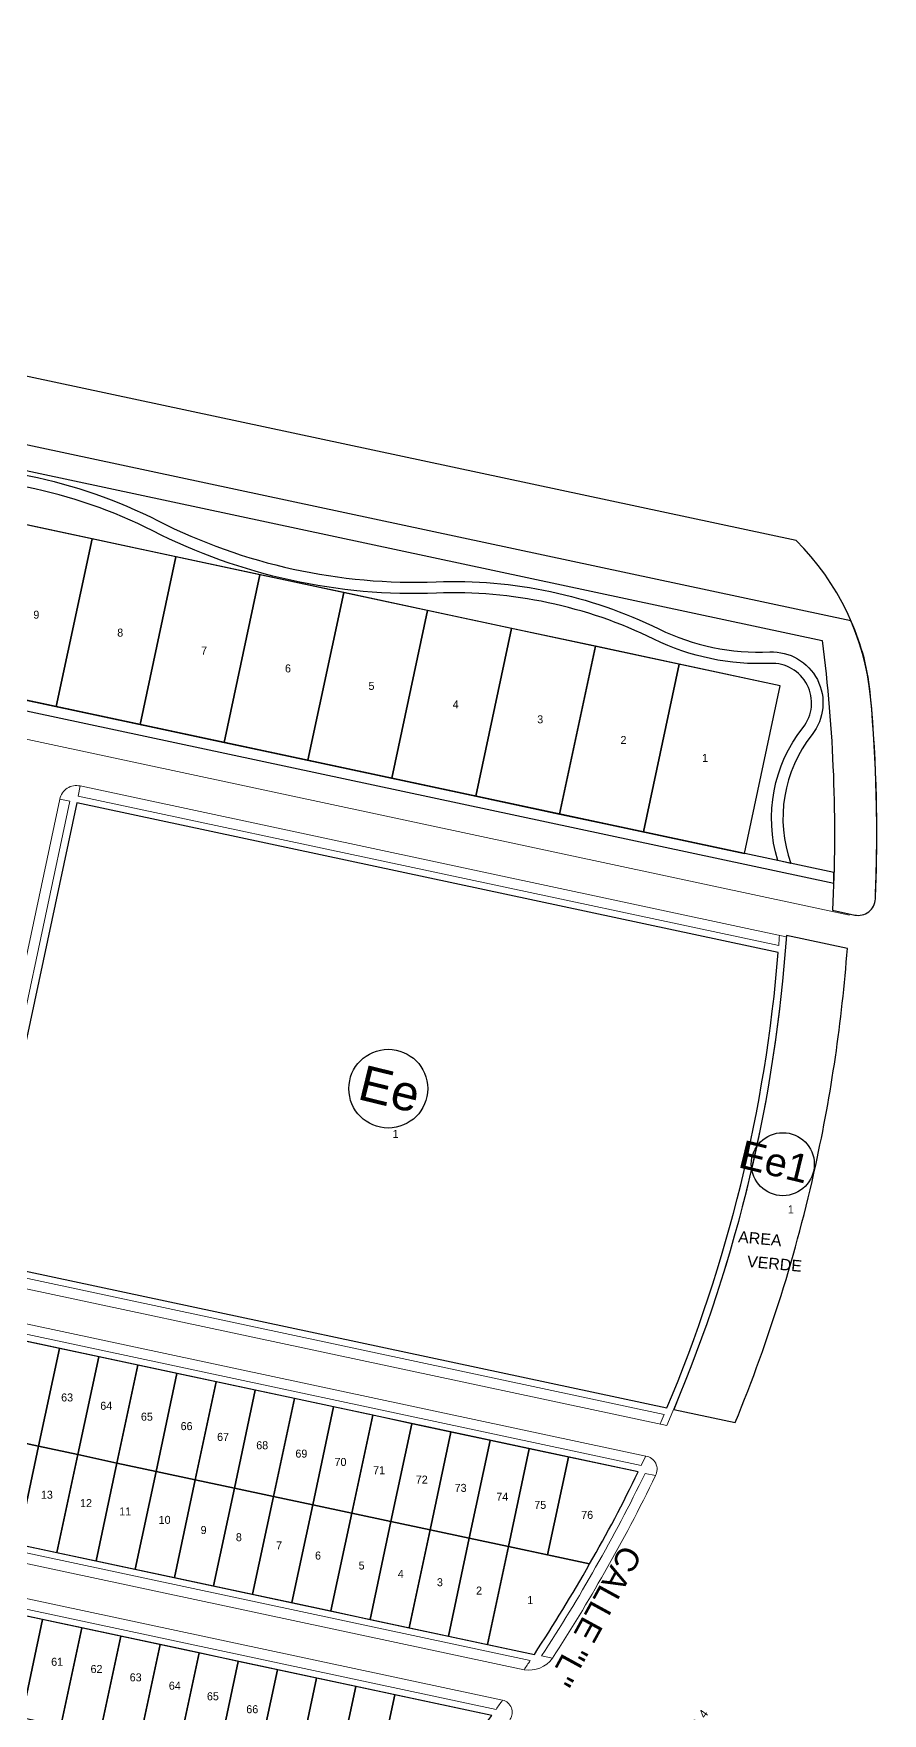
# Model space of a CAD drawing. Header units: millimetres. Extents: x 547073 to 557369, y 9424164 to 9429566.
# Drawn here: x 549647.7 to 549796.1, y 9428641.5 to 9428935.4 of the extents above; entities that cross this region are included whole.
import ezdxf

# ---------------------------------------------------------------- set-up
doc = ezdxf.new("R2010")
doc.units = ezdxf.units.MM
for name, color, linetype in [('--- VIAS', 9, 'Continuous'), ('NUMERACION', 1, 'Continuous'), ('TEXTO', 5, 'Continuous'), ('TEXTO-CATASTRO', 12, 'Continuous')]:
    doc.layers.add(name, color=color, linetype=linetype)
for name, color, linetype, lineweight in [('00 Veredas', 253, 'Continuous', 15), ('hatch unifailiares', 254, 'Continuous', 25), ('MANZANAS', 1, 'Continuous', 30), ('polilinea lote', 201, 'Continuous', 25), ('trazado manzanas', 6, 'Continuous', 25), ('VEREDAS', 140, 'Continuous', 20)]:
    doc.layers.add(name, color=color, linetype=linetype, lineweight=lineweight)
doc.layers.add('vereda', color=7, linetype='Continuous', lineweight=25, true_color=0xb4b4b4)
doc.styles.add('KBYOZ', font='micross.ttf')

# ---------------------------------------------------------------- blocks, each defined once
blk = doc.blocks.new('2368')
at = {"layer": '--- VIAS'}
blk.add_lwpolyline([(6639.41, 2020.93, 0.090814), (6590.03, 2021.92, 0.003219), (6483.08, 2003.83, -0.096457), (6432.24, 2004.76), (6413.05, 2008.86, 0.387572), (6399.09, 2000.7, 0.069371), (6370.68, 1828.94, 0.115729), (6371.23, 1826.26), (6377.32, 1813.19, -0.108383), (6377.88, 1810.68, -0.078521), (6407.54, 2002.88, 0.007461), (6427.87, 1998.54, 0.034377), (6430.78, 1997.91, 0.087573), (6480.19, 1996.21, -0.003322), (6590.48, 2014.9), (7046.37, 1917.42, -0.044201), (7048.17, 1870.2), (7052.04, 1869.37, 0.464576), (7055.67, 1872.18, 0.033164), (7054.84, 1907.54, 0.173315), (7041.84, 1934.9)], format="xyb", close=True, dxfattribs=at)
for points in [[(7055.71, 1873.38, 0.032108), (7054.84, 1907.54, 0.085141), (7051.39, 1920.85), (6590.59, 2019.37, 0.003345), (6479.5, 2000.56, -0.08772), (6431.54, 2002.25, -0.038936), (6428.91, 2002.81, -0.006339), (6411.74, 2006.44, 0.283471), (6402.76, 2002.38, 0.073471), (6373.53, 1821.33)], [(6643.39, 2000.09, 0.131043), (6691.28, 1988.98, -0.111575), (6743.25, 1979.01, 0.099272), (6794.56, 1967.86, -0.113016), (6842.64, 1956.04, 0.134965), (6883.85, 1947.78, -0.136121), (6930.23, 1938.37, 0.12793), (6978.86, 1927.69, -0.124234), (7017.83, 1919.42, 0.125926), (7037.19, 1915.39, -0.642398), (7044.59, 1900.95, 0.258636), (7040.87, 1878.41), (7038.59, 1878.9, -0.244897), (7043.02, 1902.19, 0.642398), (7037.28, 1913.39, -0.125926), (7016.95, 1917.63, 0.124234), (6978.94, 1925.69, -0.12793), (6929.32, 1936.59, 0.136121), (6883.99, 1945.78, -0.134965), (6841.74, 1954.26, 0.113016), (6794.53, 1965.86, -0.099272), (6742.45, 1977.18, 0.111575), (6691.35, 1986.98, -0.131043), (6642.45, 1998.33, 0.22568)]]:
    blk.add_lwpolyline(points, format="xyb", dxfattribs=at)
at = {"layer": 'hatch unifailiares'}
blk.add_lwpolyline([(6583.25, 1972.67, 0.414171), (6585.56, 1969.11), (6586.54, 1973.71), (7048.37, 1874.97, 0.001709), (7048.42, 1876.8), (6583.29, 1976.25, -0.100206)], format="xyb", close=True, dxfattribs=at)
at = {"layer": 'trazado manzanas'}
blk.add_lwpolyline([(6639.08, 1995, 0.090433), (6596.8, 1995.82, 0.000241), (6588.8, 1994.51), (6584.83, 1975.92), (7032.76, 1880.14), (7039.03, 1909.48)], format="xyb", close=True, dxfattribs=at)

msp = doc.modelspace()

# ---------------------------------------------------------------- linework, layer by layer
at = {"layer": '00 Veredas'}
msp.add_lwpolyline([(549779.657, 9428609.525, 0.1651767), (549839.129, 9428806.142)], format="xyb", dxfattribs=at)
at = {"layer": 'MANZANAS', "color": 1}
for centre, radius in [((549709.714, 9428750.84), 6.888), ((549778.712, 9428737.628), 5.511)]:
    msp.add_circle(centre, radius, dxfattribs=at)
at = {"layer": 'polilinea lote'}
for points in [[(549657.919, 9428847.019), (549643.25, 9428850.152), (549636.987, 9428820.813), (549651.656, 9428817.681)], [(549672.589, 9428843.887), (549657.919, 9428847.019), (549651.656, 9428817.681), (549666.325, 9428814.548)], [(549687.258, 9428840.755), (549672.589, 9428843.887), (549666.325, 9428814.548), (549680.995, 9428811.416)], [(549701.927, 9428837.623), (549687.258, 9428840.755), (549680.995, 9428811.416), (549695.664, 9428808.284)], [(549716.597, 9428834.491), (549701.927, 9428837.623), (549695.664, 9428808.284), (549710.334, 9428805.152)], [(549731.266, 9428831.359), (549716.597, 9428834.491), (549710.334, 9428805.152), (549725.003, 9428802.02)], [(549745.935, 9428828.227), (549731.266, 9428831.359), (549725.003, 9428802.02), (549739.672, 9428798.888)], [(549760.605, 9428825.095), (549745.935, 9428828.227), (549739.672, 9428798.888), (549754.342, 9428795.756)], [(549778.263, 9428821.325), (549760.605, 9428825.095), (549754.342, 9428795.756), (549771.999, 9428791.986)], [(549652.224, 9428705.386), (549645.379, 9428706.847), (549641.725, 9428689.733), (549648.571, 9428688.271)], [(549659.07, 9428703.924), (549652.224, 9428705.386), (549648.571, 9428688.271), (549655.417, 9428686.81)], [(549665.916, 9428702.462), (549659.07, 9428703.924), (549655.417, 9428686.81), (549662.262, 9428685.348)], [(549672.762, 9428701.001), (549665.916, 9428702.462), (549662.262, 9428685.348), (549669.108, 9428683.886)], [(549679.607, 9428699.539), (549672.762, 9428701.001), (549669.108, 9428683.886), (549675.954, 9428682.425)], [(549686.453, 9428698.077), (549679.607, 9428699.539), (549675.954, 9428682.425), (549682.799, 9428680.963)], [(549693.299, 9428696.616), (549686.453, 9428698.077), (549682.799, 9428680.963), (549689.645, 9428679.501)], [(549700.144, 9428695.154), (549693.299, 9428696.616), (549689.645, 9428679.501), (549696.491, 9428678.04)], [(549706.99, 9428693.692), (549700.144, 9428695.154), (549696.491, 9428678.04), (549703.337, 9428676.578)], [(549713.836, 9428692.231), (549706.99, 9428693.692), (549703.337, 9428676.578), (549710.182, 9428675.116)], [(549720.681, 9428690.769), (549713.836, 9428692.231), (549710.182, 9428675.116), (549717.028, 9428673.655)], [(549727.527, 9428689.308), (549720.681, 9428690.769), (549717.028, 9428673.655), (549723.874, 9428672.193)], [(549648.571, 9428688.271), (549641.725, 9428689.733), (549638.072, 9428672.618), (549644.917, 9428671.157)], [(549655.417, 9428686.81), (549648.571, 9428688.271), (549644.917, 9428671.157), (549651.763, 9428669.695)], [(549734.373, 9428687.846), (549727.527, 9428689.308), (549723.874, 9428672.193), (549730.719, 9428670.731)], [(549741.219, 9428686.384), (549734.373, 9428687.846), (549730.719, 9428670.731), (549737.566, 9428669.275)], [(549662.262, 9428685.348), (549655.417, 9428686.81), (549651.763, 9428669.695), (549658.609, 9428668.234)], [(549669.108, 9428683.886), (549662.262, 9428685.348), (549658.609, 9428668.234), (549665.455, 9428666.772)], [(549675.954, 9428682.425), (549669.108, 9428683.886), (549665.455, 9428666.772), (549672.3, 9428665.31)], [(549682.799, 9428680.963), (549675.954, 9428682.425), (549672.3, 9428665.31), (549679.146, 9428663.849)], [(549689.645, 9428679.501), (549682.799, 9428680.963), (549679.146, 9428663.849), (549685.992, 9428662.387)], [(549696.491, 9428678.04), (549689.645, 9428679.501), (549685.992, 9428662.387), (549692.837, 9428660.925)], [(549703.337, 9428676.578), (549696.491, 9428678.04), (549692.837, 9428660.925), (549699.683, 9428659.464)], [(549710.182, 9428675.116), (549703.337, 9428676.578), (549699.683, 9428659.464), (549706.529, 9428658.002)], [(549717.028, 9428673.655), (549710.182, 9428675.116), (549706.529, 9428658.002), (549713.374, 9428656.54)], [(549723.874, 9428672.193), (549717.028, 9428673.655), (549713.374, 9428656.54), (549720.22, 9428655.079)], [(549730.719, 9428670.731), (549723.874, 9428672.193), (549720.22, 9428655.079), (549727.066, 9428653.617)], [(549649.258, 9428657.96), (549642.412, 9428659.421), (549638.759, 9428642.307), (549645.604, 9428640.846)], [(549656.103, 9428656.498), (549649.258, 9428657.96), (549645.604, 9428640.846), (549652.45, 9428639.384)], [(549662.949, 9428655.036), (549656.103, 9428656.498), (549652.45, 9428639.384), (549659.296, 9428637.923)], [(549669.795, 9428653.575), (549662.949, 9428655.036), (549659.296, 9428637.923), (549666.141, 9428636.461)], [(549676.641, 9428652.113), (549669.795, 9428653.575), (549666.141, 9428636.461), (549672.987, 9428634.999)], [(549683.486, 9428650.651), (549676.641, 9428652.113), (549672.987, 9428634.999), (549679.833, 9428633.538)], [(549690.332, 9428649.19), (549683.486, 9428650.651), (549679.833, 9428633.538), (549686.679, 9428632.076)], [(549697.178, 9428647.728), (549690.332, 9428649.19), (549686.679, 9428632.076), (549693.524, 9428630.615)], [(549704.023, 9428646.266), (549697.178, 9428647.728), (549693.524, 9428630.615), (549700.37, 9428629.153)], [(549710.869, 9428644.805), (549704.023, 9428646.266), (549700.37, 9428629.153), (549707.216, 9428627.695)]]:
    msp.add_lwpolyline(points, close=True, dxfattribs=at)
for points in [[(549777.907, 9428774.656), (549777.907, 9428774.656), (549655.222, 9428800.854), (549638.106, 9428720.671), (549758.443, 9428694.977, 0.0797415)], [(549753.41, 9428683.781), (549741.219, 9428686.384), (549737.566, 9428669.275), (549744.929, 9428667.708, 0.0180406)], [(549744.929, 9428667.708), (549730.719, 9428670.731), (549727.066, 9428653.617), (549735.257, 9428651.868, 0.0174726)], [(549727.8, 9428641.19), (549710.869, 9428644.805), (549707.216, 9428627.695), (549716.947, 9428625.621, -0.0042214)]]:
    msp.add_lwpolyline(points, format="xyb", close=True, dxfattribs=at)
at = {"layer": 'trazado manzanas'}
for points in [[(549379.199, 9428906.521, 0.0323535), (549364.323, 9428908.686, 0.0325367), (549349.034, 9428908.917, 0.0278708), (549336.006, 9428907.535, 0.000241), (549328.01, 9428906.229), (549324.037, 9428887.621), (549534.3, 9428842.735), (549607.647, 9428827.077), (549666.325, 9428814.548), (549771.999, 9428791.986), (549778.263, 9428821.325), (549672.589, 9428843.887), (549613.91, 9428856.416), (549540.563, 9428872.074)], [(549777.907, 9428774.656), (549777.907, 9428774.656), (549655.222, 9428800.854), (549638.106, 9428720.671), (549758.443, 9428694.977, 0.0797415)], [(549784.466, 9428737.48, 0.0353877), (549789.998, 9428775.36), (549779.333, 9428777.637, -0.0825076), (549759.637, 9428694.722), (549770.38, 9428692.428, 0.0436627)], [(549456.633, 9428747.147), (549452.979, 9428730.033), (549449.326, 9428712.918), (549735.257, 9428651.868, 0.0174726), (549744.929, 9428667.708, 0.0180406), (549753.41, 9428683.781)], [(549446.82, 9428701.182), (549439.513, 9428666.954), (549706.424, 9428609.965, -0.0084959), (549727.8, 9428641.19)]]:
    msp.add_lwpolyline(points, format="xyb", close=True, dxfattribs=at)
at = {"layer": 'VEREDAS'}
for p, q in [((549790.369, 9428781.212), (549322.64, 9428881.077)), ((549655.848, 9428803.788), (549655.472, 9428802.028)), ((549778.001, 9428775.863), (549655.472, 9428802.028)), ((549779.318, 9428777.422), (549655.848, 9428803.788)), ((549654.048, 9428801.105), (549652.288, 9428801.48)), ((549754.729, 9428686.567), (549453.836, 9428750.811)), ((549753.944, 9428684.894), (549456.883, 9428748.32)), ((549637.855, 9428719.497), (549757.966, 9428693.852)), ((549637.479, 9428717.737), (549758.436, 9428691.911)), ((549445.277, 9428710.715), (549733.473, 9428649.181)), ((549449.075, 9428711.744), (549734.545, 9428650.793)), ((549729.696, 9428643.853), (549444.024, 9428704.847)), ((549728.557, 9428642.255), (549447.071, 9428702.356)), ((549756.429, 9428683.137), (549754.618, 9428683.523)), ((549736.517, 9428651.599), (549738.405, 9428651.196))]:
    msp.add_line(p, q, dxfattribs=at)
for points in [[(549652.288, 9428801.48), (549635.172, 9428721.297)], [(549654.048, 9428801.105), (549636.932, 9428720.921)]]:
    msp.add_lwpolyline(points, dxfattribs=at)
for points in [[(549736.517, 9428651.599, 0.0170283), (549745.972, 9428667.115, 0.0183246), (549754.618, 9428683.523)], [(549738.405, 9428651.196, 0.0163698), (549747.536, 9428666.224, 0.0187454), (549756.429, 9428683.137)]]:
    msp.add_lwpolyline(points, format="xyb", dxfattribs=at)
for centre, radius, start, end in [((549655.16, 9428800.949), 2.921, 76.37837, 169.51806), ((549519.961, 9428795.451), 259.983, 336.53068, 355.62302), ((549519.961, 9428795.451), 258.783, 355.65883, 356.06119), ((549519.961, 9428795.451), 258.783, 336.47702, 336.88338), ((549526.506, 9428793.238), 251.924, 334.52847, 334.94898), ((549754.396, 9428684.266), 2.325, 330.95767, 81.66968), ((549734.324, 9428654.143), 5.034, 260.15316, 324.16386), ((549513.523, 9428798.123), 265.625, 325.89482, 326.31312), ((550635.866, 9427996.624), 1113.575, 144.463805, 144.564744), ((549729.236, 9428641.749), 2.153, 324.79517, 77.66696)]:
    msp.add_arc(centre, radius, start, end, dxfattribs=at)

# ---------------------------------------------------------------- block references
at = {"layer": 'vereda', "color": 7, "lineweight": 30, "rotation": 0.016370502563584}
msp.add_blockref('2368', (542739.775, 9426909.833), dxfattribs=at)
msp.add_blockref('2368', (542739.775, 9426909.833), dxfattribs=at)

# ---------------------------------------------------------------- texts
at = {"layer": 'MANZANAS', "color": 1, "attachment_point": 5, "rotation": 346.27061, "style": 'KBYOZ'}
for s, insert, char_height, width in [('Ee', (549709.953, 9428750.771), 6.1586, 0.000285), ('Ee1', (549777.232, 9428738.033), 4.9269, 0.000228)]:
    msp.add_mtext(s, dxfattribs=dict(at, insert=insert, char_height=char_height, width=width))
at = {"layer": 'NUMERACION', "color": 1, "char_height": 1.4, "attachment_point": 1, "rotation": 0.01637}
for s, insert, width in [('9', (549647.642, 9428834.45), 1.94611), ('8', (549662.312, 9428831.322), 1.94611), ('7', (549676.981, 9428828.187), 1.94611), ('6', (549691.651, 9428825.059), 1.94611), ('5', (549706.254, 9428821.999), 1.94611), ('4', (549720.994, 9428818.777), 1.94611), ('3', (549735.764, 9428816.153), 1.94611), ('2', (549750.328, 9428812.529), 1.94611), ('1', (549764.599, 9428809.413), 1.94611), ('1', (549710.46, 9428743.625), 1.94611), ('1', (549779.59, 9428730.417), 1.94611), ('63', (549652.503, 9428697.521), 3.30606), ('64', (549659.349, 9428696.06), 3.30606), ('65', (549666.454, 9428694.153), 3.30606), ('66', (549673.399, 9428692.502), 3.30606), ('67', (549679.78, 9428690.617), 3.30606), ('68', (549686.625, 9428689.156), 3.30606), ('69', (549693.471, 9428687.694), 3.30606), ('70', (549700.317, 9428686.233), 3.30606), ('71', (549707.064, 9428684.793), 3.30606), ('72', (549714.527, 9428683.149), 3.30606), ('73', (549721.322, 9428681.699), 3.30606), ('13', (549648.963, 9428680.501), 3.30606), ('12', (549655.809, 9428679.04), 3.30606), ('74', (549728.603, 9428680.144), 3.30606), ('75', (549735.253, 9428678.725), 3.30606), ('11', (549662.654, 9428677.578), 3.30606), ('10', (549669.557, 9428676.105), 3.30606), ('76', (549743.456, 9428676.974), 3.30606), ('9', (549676.895, 9428674.331), 1.94611), ('8', (549683.062, 9428673.071), 1.94611), ('7', (549690.095, 9428671.631), 1.94611), ('6', (549696.906, 9428669.859), 1.94611), ('5', (549704.533, 9428668.117), 1.94611), ('4', (549711.379, 9428666.656), 1.94611), ('3', (549718.224, 9428665.194), 1.94611), ('2', (549725.07, 9428663.733), 1.94611), ('1', (549734.026, 9428662.073), 1.94611), ('61', (549650.759, 9428651.276), 3.30606), ('62', (549657.647, 9428650.014), 3.30606), ('63', (549664.493, 9428648.552), 3.30606), ('64', (549671.339, 9428647.091), 3.30606), ('65', (549677.999, 9428645.242), 3.30606), ('66', (549684.887, 9428642.976), 3.30606)]:
    msp.add_mtext(s, dxfattribs=dict(at, insert=insert, width=width))
at = {"layer": 'TEXTO', "insert": (549774.519, 9428722.549), "char_height": 2.8, "width": 62.81548, "attachment_point": 5, "rotation": 354.76523, "style": 'KBYOZ'}
msp.add_mtext('{\\H0.71429x;AREA \\P\\pxqc;         VERDE}^I^I      ', dxfattribs=at)
at = {"layer": 'TEXTO-CATASTRO', "color": 7, "insert": (549745.988, 9428658.565), "char_height": 4.08, "width": 0.00000000024, "attachment_point": 5, "rotation": 241.37184, "style": 'KBYOZ'}
msp.add_mtext('CALLE "L"', dxfattribs=at)
at = {"layer": 'TEXTO-CATASTRO', "insert": (549759.702, 9428634.254), "char_height": 1.51167, "width": 8.90877e-11, "attachment_point": 5, "rotation": 54.56277, "style": 'KBYOZ'}
msp.add_mtext('VIA COLECTORA 4', dxfattribs=at)

doc.saveas('drawing.dxf')
